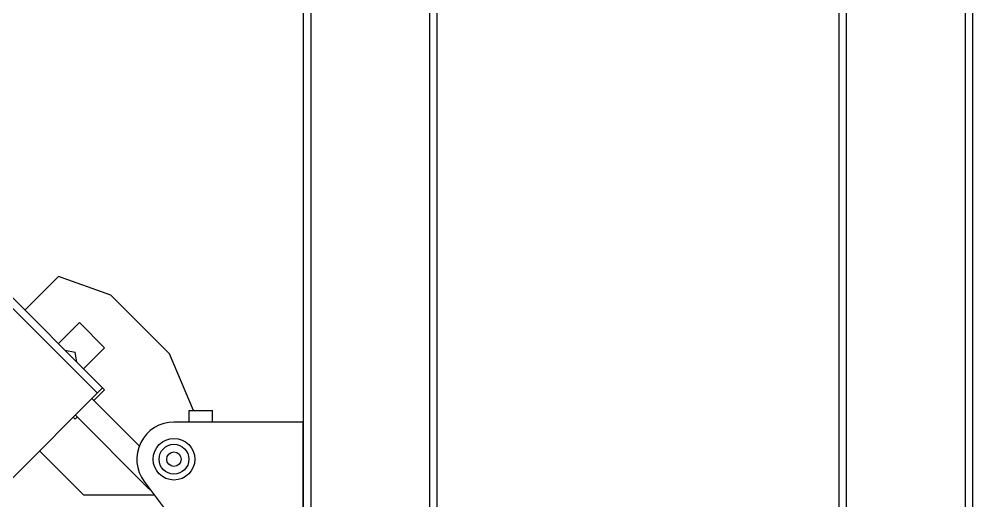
# Model space of a CAD drawing. Extents: x 1680110 to 2699828, y 269661 to 891349.
# Drawn here: x 2392756 to 2394217, y 711459 to 712197 of the extents above; entities that cross this region are included whole.
import ezdxf

# ---------------------------------------------------------------- set-up
doc = ezdxf.new("R2010")
doc.units = 0
doc.header["$LTSCALE"] = 1000
doc.header["$MEASUREMENT"] = 0
doc.layers.add('02___PRT_ALL_AXES', color=7, linetype='Continuous')

msp = doc.modelspace()

# ---------------------------------------------------------------- linework, layer by layer
at = {"color": 0, "linetype": 'Continuous'}
for p, q in [((2394023.8, 711038.3), (2394023.8, 713559)), ((2394205.9, 711038.3), (2394205.9, 713559)), ((2394012.4, 711154.4), (2394012.4, 713467.4)), ((2394217.3, 711154.4), (2394217.3, 713467.4)), ((2393023.3, 711597.8), (2392986.6, 711684.3)), ((2393016.6, 711580), (2393016.6, 711597.8)), ((2393016.6, 711597.8), (2393052.5, 711597.8)), ((2393052.5, 711580), (2393052.5, 711597.8)), ((2393191.3, 711580), (2392993.4, 711580)), ((2393191.3, 711159.5), (2393191.3, 711580)), ((2392947.9, 711488.9), (2393170.8, 711193.2))]:
    msp.add_line(p, q, dxfattribs=at)
at = {"color": 7, "linetype": 'Continuous'}
for p, q in [((2391040.8, 713475.6), (2392887.1, 711629.4)), ((2391032.8, 713467.6), (2392876.1, 711624.3)), ((2393191.4, 713383.2), (2393191.4, 710348)), ((2393202.8, 713383.2), (2393202.8, 710348)), ((2393384.9, 713383.2), (2393384.9, 710348)), ((2393396.3, 713383.2), (2393396.3, 710348)), ((2392816.3, 711803.1), (2392764.8, 711751.6)), ((2392896.5, 711774.4), (2392816.3, 711803.1)), ((2392986.6, 711684.3), (2392896.5, 711774.4)), ((2392816.3, 711700.2), (2392848.5, 711732.3)), ((2392848.5, 711732.3), (2392887.1, 711693.7)), ((2392887.1, 711693.7), (2392854.9, 711661.6)), ((2392884.1, 711632.3), (2392739.3, 711487.6)), ((2392867.7, 711615.9), (2392940.5, 711543.2)), ((2392842.3, 711590.5), (2392951.5, 711481.3)), ((2392842, 711584.3), (2392839.1, 711587.3)), ((2392787.6, 711535.8), (2392854.9, 711468.5)), ((2392854.9, 711468.5), (2392963.3, 711468.5))]:
    msp.add_line(p, q, dxfattribs=at)
at = {"color": 0, "linetype": 'Continuous'}
msp.add_circle((2392993.4, 711523.1), 11.1, dxfattribs=at)
for radius, start, end in [(56.9, 90, 217.0107), (59.2, 225, 232.0323)]:
    msp.add_arc((2392993.4, 711523.1), radius, start, end, dxfattribs=at)
at = {"layer": '02___PRT_ALL_AXES', "color": 7, "linetype": 'Continuous'}
for p, q in [((2392826.4, 711690), (2392842, 711687.3)), ((2392844.8, 711671.7), (2392842, 711687.3)), ((2392887.1, 711629.4), (2392870.7, 711613)), ((2392845.3, 711587.6), (2392842, 711584.3))]:
    msp.add_line(p, q, dxfattribs=at)
at = {"layer": '02___PRT_ALL_AXES', "color": 0, "linetype": 'Continuous'}
for radius in [31.9, 22.8]:
    msp.add_circle((2392993.4, 711523.1), radius, dxfattribs=at)

doc.saveas('drawing.dxf')
